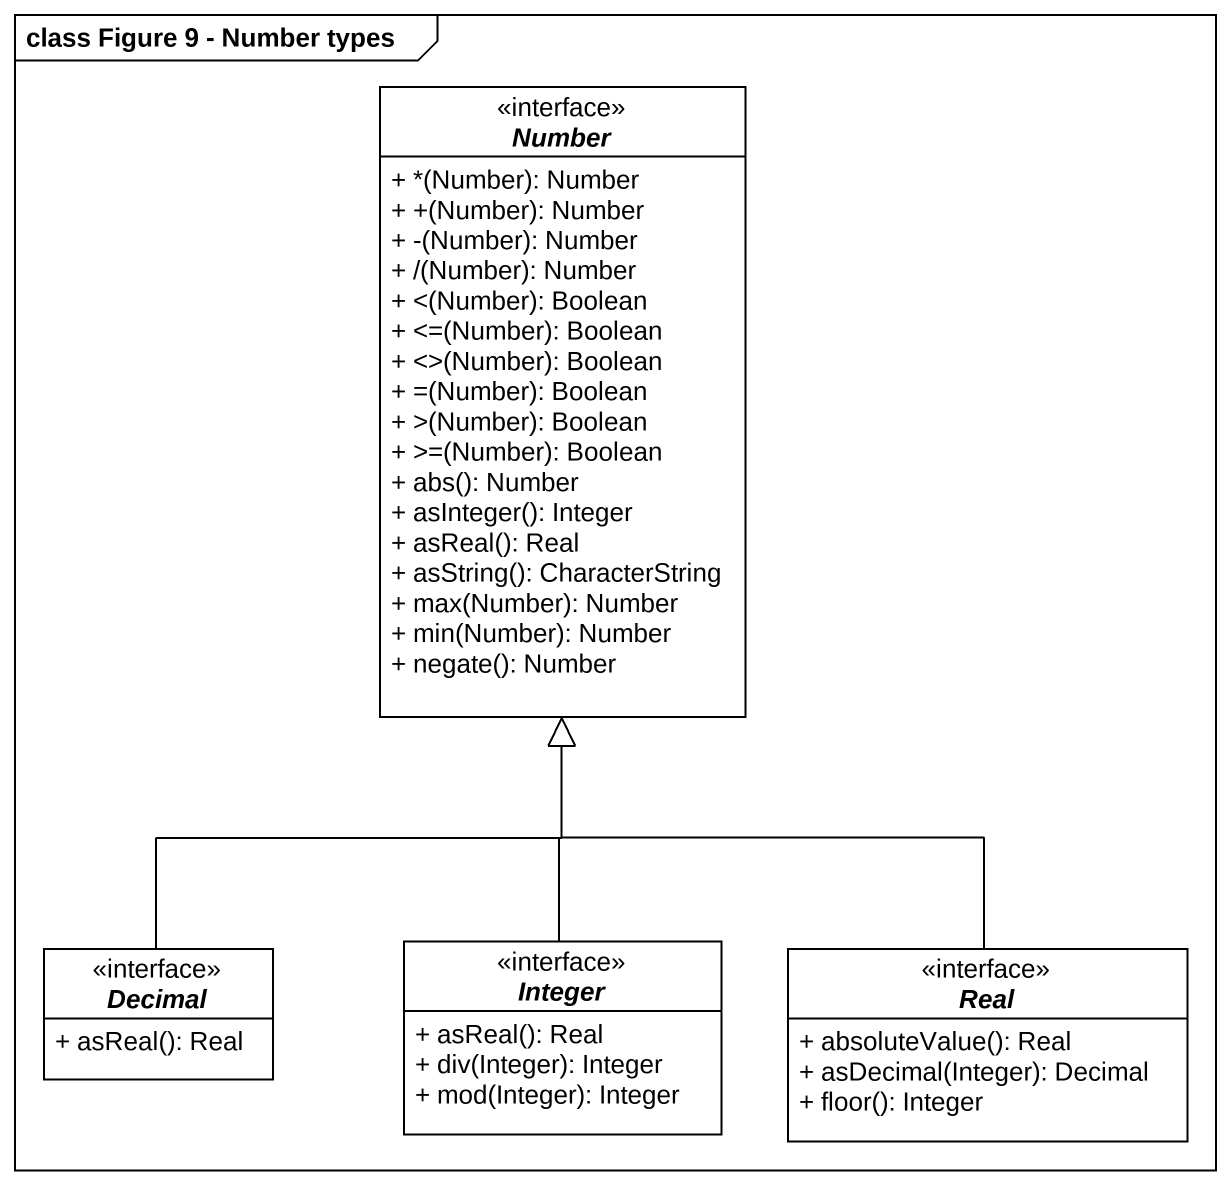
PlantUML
@startuml
mainframe class Figure 9 - Number types
hide circle
hide empty members
skinparam classAttributeIconSize 0
interface Number #FFFFFF {
  + *(Number): Number
  + +(Number): Number
  + -(Number): Number
  + /(Number): Number
  + <(Number): Boolean
  + <=(Number): Boolean
  + <>(Number): Boolean
  + =(Number): Boolean
  + >(Number): Boolean
  + >=(Number): Boolean
  + abs(): Number
  + asInteger(): Integer
  + asReal(): Real
  + asString(): CharacterString
  + max(Number): Number
  + min(Number): Number
  + negate(): Number
}
interface Decimal #FFFFFF {
  + asReal(): Real
}
interface Integer #FFFFFF {
  + asReal(): Real
  + div(Integer): Integer
  + mod(Integer): Integer
}
interface Real #FFFFFF {
  + absoluteValue(): Real
  + asDecimal(Integer): Decimal
  + floor(): Integer
}
Decimal -up-|> Number
Integer -up-|> Number
Real -up-|> Number
@enduml
